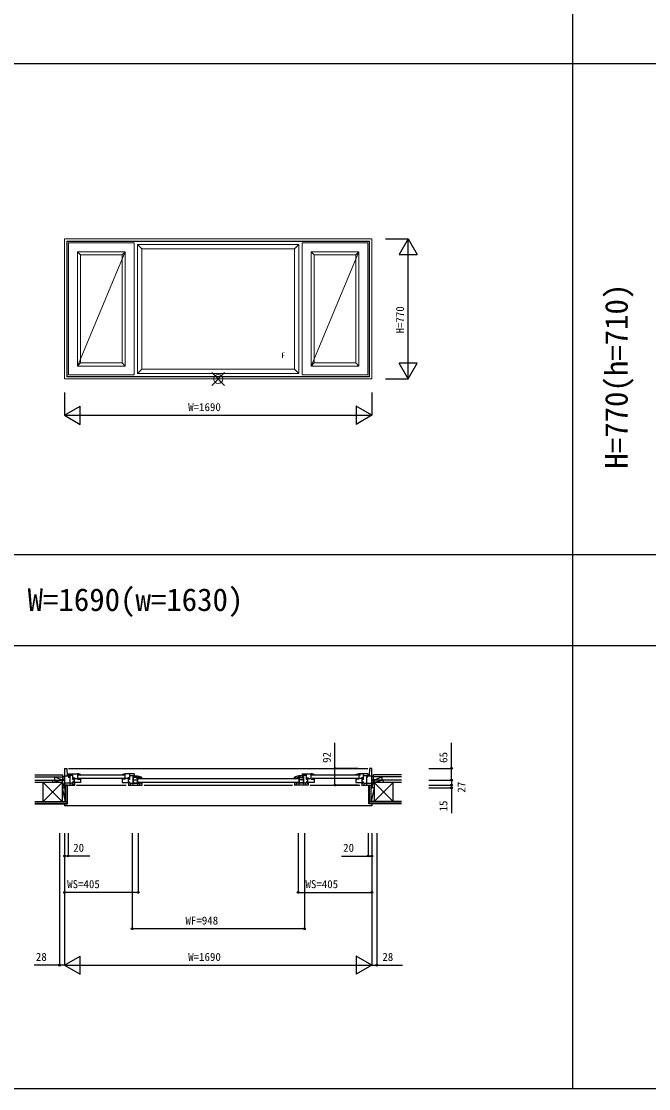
# Model space of a CAD drawing. Units: millimetres, scale not verified. Extents: x -13750 to 13750, y -10000 to 10000.
# Drawn here: x 3217 to 6668, y -1738 to 4131 of the extents above; entities that cross this region are included whole.
import ezdxf
from ezdxf.enums import TextEntityAlignment as Align

# ---------------------------------------------------------------- set-up
doc = ezdxf.new("R2010")
doc.units = ezdxf.units.MM
doc.header["$LTSCALE"] = 50
for name, color, linetype in [('0-0_0', 3, 'Continuous'), ('0-2_YKK_B1', 4, 'Continuous'), ('0-3_YKK_B2', 5, 'Continuous'), ('0-6_YKK_F1', 7, 'Continuous'), ('0-8_YKK_N1', 2, 'Continuous'), ('0-9_YKK_Z1', 7, 'Continuous')]:
    doc.layers.add(name, color=color, linetype=linetype)
doc.layers.add('0-1_YKK_A1', color=4, linetype='Continuous', lineweight=18)
doc.layers.add('0-7_YKK_IN', color=1, linetype='Continuous', lineweight=18)
doc.styles.add('ＭＳ ゴシック', font='')
doc.styles.get('ＭＳ ゴシック').set_extended_font_data('MS Gothic')

msp = doc.modelspace()

# ---------------------------------------------------------------- linework, layer by layer
at = {"layer": '0-1_YKK_A1'}
for p, q in [((3455, 2935), (5145, 2935)), ((3455, 2165), (3455, 2935)), ((5145, 2165), (5145, 2935)), ((3467, 2923), (5133, 2923)), ((3467, 2177), (3467, 2923)), ((3469.2, 2920.8), (3467, 2923)), ((3469.2, 2179.2), (3469.2, 2920.8)), ((3469.2, 2920.8), (5130.8, 2920.8)), ((3477, 2187), (3477, 2913)), ((3838, 2913), (3477, 2913)), ((3838, 2187), (3838, 2913)), ((3856, 2195), (3856, 2905)), ((3856, 2905), (4744, 2905)), ((3880, 2881), (3856, 2905)), ((3880, 2219), (3880, 2881)), ((3880, 2881), (4720, 2881)), ((4720, 2881), (4744, 2905)), ((4720, 2219), (4720, 2881)), ((4744, 2195), (4744, 2905)), ((4762, 2187), (4762, 2913)), ((4762, 2913), (5123, 2913)), ((5123, 2187), (5123, 2913)), ((5130.8, 2920.8), (5133, 2923)), ((5130.8, 2179.2), (5130.8, 2920.8)), ((5133, 2177), (5133, 2923)), ((3789, 2864), (3526, 2236)), ((3526, 2236), (3526, 2864)), ((3543, 2847), (3526, 2864)), ((3543, 2253), (3543, 2847)), ((3772, 2847), (3543, 2847)), ((3772, 2253), (3772, 2847)), ((3789, 2236), (3789, 2864)), ((4811, 2236), (4811, 2864)), ((5074, 2864), (4811, 2236)), ((4811, 2864), (5074, 2864)), ((4828, 2847), (4811, 2864)), ((4828, 2253), (4828, 2847)), ((4828, 2847), (5057, 2847)), ((5057, 2847), (5074, 2864)), ((5057, 2253), (5057, 2847)), ((5074, 2236), (5074, 2864)), ((3543, 2253), (3526, 2236)), ((3772, 2253), (3543, 2253)), ((4828, 2253), (4811, 2236)), ((4811, 2236), (5074, 2236)), ((4828, 2253), (5057, 2253)), ((5057, 2253), (5074, 2236)), ((3467, 2177), (3469.2, 2179.2)), ((3467, 2177), (5133, 2177)), ((3469.2, 2179.2), (5130.8, 2179.2)), ((3838, 2187), (3477, 2187)), ((3880, 2219), (3856, 2195)), ((3856, 2195), (4744, 2195)), ((3880, 2219), (4720, 2219)), ((4720, 2219), (4744, 2195)), ((4762, 2187), (5123, 2187)), ((5133, 2177), (5130.8, 2179.2)), ((3455, 2165), (5145, 2165))]:
    msp.add_line(p, q, dxfattribs=at)
for points in [[(3772, 2847), (3789, 2864), (3526, 2864)], [(3772, 2253), (3789, 2236), (3526, 2236)]]:
    msp.add_lwpolyline(points, dxfattribs=at)
at = {"layer": '0-2_YKK_B1'}
for p, q in [((3455, 23.75), (3455, -68.25)), ((3455, 23.75), (3467, 23.75)), ((3467, 23.75), (3469.2, -18.25)), ((3477, 23.75), (5123, 23.75)), ((5133, 23.75), (5130.8, -18.25)), ((5145, 23.75), (5133, 23.75)), ((5145, -68.25), (5145, 23.75)), ((3427, -38.75), (3455, -38.75)), ((3427, -38.75), (3427, -41.25)), ((3455, -18.25), (3485, -18.25)), ((3501.2, -58.25), (3455, -58.25)), ((3476.92, -16.25), (3480.34, -19.15)), ((3477, -6.25), (3526, -6.25)), ((3477, -6.25), (3477, -16.25)), ((3501, -15.25), (3477, -15.25)), ((3478.2, -25.46), (3478.2, -18.25)), ((3485, -24.26), (3478.2, -25.46)), ((3479.2, -29.16), (3479.2, -25.28)), ((3485, -18.25), (3485, -21.19)), ((3485, -68.25), (3485, -24.26)), ((3499.4, -65.75), (3499.4, -58.25)), ((3501, -37.25), (3501, -6.25)), ((3501, -32.45), (3526, -32.45)), ((3501, -37.25), (3503.5, -37.25)), ((3503.5, -50.25), (3501, -50.25)), ((3501, -54.25), (3501, -50.25)), ((3543, -54.25), (3501, -54.25)), ((3509, -58.25), (3504.7, -58.25)), ((3507.2, -65.75), (3507.2, -58.25)), ((3507.7, -32.45), (3507.7, -54.25)), ((3509, -58.25), (3509, -68.25)), ((3526, -6.25), (3526, -35.25)), ((3527, -6.45), (3526, -6.45)), ((3526, -11.45), (3543, -11.45)), ((3526, -35.25), (3543, -35.25)), ((3532.32, -6.75), (3527, -6.45)), ((3784, -13.75), (3531, -13.75)), ((3784, -32.75), (3531, -32.75)), ((3537.57, -7.68), (3532.32, -6.75)), ((3542.67, -9.2), (3537.57, -7.68)), ((3537.7, -11.95), (3537.7, -11.45)), ((3537.7, -11.95), (3539.7, -11.95)), ((3539.7, -11.95), (3541.93, -13.23)), ((3543, -12.45), (3543, -11.45)), ((3543, -34.25), (3543, -54.25)), ((3772, -9.67), (3772.33, -9.2)), ((3772, -11.45), (3772, -9.67)), ((3772, -12.45), (3772, -11.45)), ((3789, -11.45), (3772, -11.45)), ((3772, -34.25), (3772, -54.25)), ((3789, -35.25), (3772, -35.25)), ((3772, -54.25), (3814, -54.25)), ((3772.33, -9.2), (3777.43, -7.68)), ((3775.3, -11.95), (3773.07, -13.23)), ((3777.3, -11.95), (3775.3, -11.95)), ((3777.3, -11.95), (3777.3, -11.45)), ((3777.43, -7.68), (3782.68, -6.75)), ((3782.68, -6.75), (3788, -6.45)), ((3788, -6.45), (3789, -6.45)), ((3838, -6.25), (3789, -6.25)), ((3789, -35.25), (3789, -6.25)), ((3814, -32.45), (3789, -32.45)), ((3803, -27.65), (3803, -32.45)), ((3814, -27.65), (3803, -27.65)), ((3806, -58.25), (3806, -68.25)), ((3810.3, -58.25), (3806, -58.25)), ((3807.3, -54.25), (3807.3, -32.45)), ((3814, -37.25), (3811.5, -37.25)), ((3811.5, -50.25), (3814, -50.25)), ((3813.8, -58.25), (3872.2, -58.25)), ((3814, -37.25), (3814, -6.25)), ((3814, -15.25), (3838, -15.25)), ((3814, -54.25), (3814, -50.25)), ((3817.4, -68.25), (3817.4, -58.25)), ((3830, -18.25), (3856, -18.25)), ((3830, -18.25), (3830, -21.23)), ((3830, -24.26), (3830, -68.25)), ((3830, -24.26), (3836.8, -25.46)), ((3832.3, -27.25), (3832.3, -57.75)), ((3834.8, -29.45), (3832.3, -29.45)), ((3832.3, -38.95), (3853.7, -38.95)), ((3832.3, -55.45), (3853.7, -55.45)), ((3834.6, -29.16), (3834.6, -25.07)), ((3834.6, -56.25), (3834.6, -58.25)), ((3838.08, -16.25), (3834.66, -19.15)), ((3836.8, -26.25), (3836.8, -18.25)), ((3849.2, -26.25), (3836.8, -26.25)), ((3838, -6.25), (3838, -16.25)), ((3849.2, -26.25), (3849.2, -18.25)), ((3849.2, -25.46), (3856, -24.26)), ((3851.2, -29.45), (3853.7, -29.45)), ((3851.4, -29.16), (3851.4, -25.07)), ((3851.4, -56.25), (3851.4, -58.25)), ((3853.7, -27.25), (3853.7, -57.75)), ((3855.3, -21.05), (3856.7, -21.05)), ((3856, -18.25), (3856, -21.23)), ((3856, -18.75), (3857, -18.75)), ((3856, -24.26), (3856, -68.25)), ((3856.7, -25.72), (3856.7, -18.73)), ((3861.35, -25.99), (3856.7, -25.72)), ((3857, -18.75), (3862.93, -19.13)), ((4739, -34.75), (3861, -34.75)), ((4739, -53.75), (3861, -53.75)), ((3865.44, -26.68), (3861.35, -25.99)), ((3862.93, -19.13), (3868.76, -20.28)), ((3868.6, -68.25), (3868.6, -58.25)), ((3868.76, -20.28), (3874.4, -22.17)), ((3874.1, -30.25), (3880, -30.25)), ((3874.4, -22.17), (3880, -24.89)), ((3874.7, -30.25), (3874.7, -30.75)), ((3874.7, -30.75), (3876.79, -33.88)), ((3875.7, -58.25), (3880, -58.25)), ((3880, -58.25), (3880, -68.25)), ((4725.6, -22.17), (4720, -24.89)), ((4720, -30.25), (4720, -24.89)), ((4725.9, -30.25), (4720, -30.25)), ((4720, -33.25), (4720, -30.25)), ((4720, -58.25), (4720, -68.25)), ((4724.3, -58.25), (4720, -58.25)), ((4725.3, -30.75), (4723.21, -33.88)), ((4725.3, -30.25), (4725.3, -30.75)), ((4731.24, -20.28), (4725.6, -22.17)), ((4725.9, -30.25), (4726.69, -29.32)), ((4726.69, -29.32), (4734.56, -26.68)), ((4786.2, -58.25), (4727.8, -58.25)), ((4737.07, -19.13), (4731.24, -20.28)), ((4731.4, -68.25), (4731.4, -58.25)), ((4734.56, -26.68), (4738.65, -25.99)), ((4743, -18.75), (4737.07, -19.13)), ((4738.65, -25.99), (4743.3, -25.72)), ((4744, -18.75), (4743, -18.75)), ((4743.3, -25.72), (4743.3, -18.73)), ((4744.7, -21.05), (4743.3, -21.05)), ((4770, -18.25), (4744, -18.25)), ((4744, -18.25), (4744, -21.23)), ((4746.52, -20.66), (4744.7, -21.05)), ((4746.3, -27.25), (4746.3, -57.75)), ((4748.8, -29.45), (4746.3, -29.45)), ((4767.7, -38.95), (4746.3, -38.95)), ((4767.7, -55.45), (4746.3, -55.45)), ((4750.5, -23.77), (4746.52, -20.66)), ((4748.6, -29.16), (4748.6, -25.07)), ((4750.5, -25.25), (4750.5, -23.77)), ((4750.8, -26.25), (4750.8, -18.25)), ((4750.8, -26.25), (4763.2, -26.25)), ((4761.92, -16.25), (4765.34, -19.15)), ((4762, -6.25), (4762, -16.25)), ((4762, -6.25), (4811, -6.25)), ((4786, -15.25), (4762, -15.25)), ((4763.2, -26.25), (4763.2, -18.25)), ((4770, -24.26), (4763.2, -25.46)), ((4765.2, -29.45), (4767.7, -29.45)), ((4765.4, -29.16), (4765.4, -25.07)), ((4767.7, -27.25), (4767.7, -57.75)), ((4770, -18.25), (4770, -21.23)), ((4770, -24.26), (4770, -68.25)), ((4782.6, -68.25), (4782.6, -58.25)), ((4786, -37.25), (4786, -6.25)), ((4786, -27.65), (4797, -27.65)), ((4786, -32.45), (4811, -32.45)), ((4786, -37.25), (4788.5, -37.25)), ((4786, -54.25), (4786, -50.25)), ((4788.5, -50.25), (4786, -50.25)), ((4828, -54.25), (4786, -54.25)), ((4789.7, -58.25), (4794, -58.25)), ((4792.7, -54.25), (4792.7, -32.45)), ((4794, -58.25), (4794, -68.25)), ((4797, -27.65), (4797, -32.45)), ((4811, -35.25), (4811, -6.25)), ((4812, -6.45), (4811, -6.45)), ((4811, -11.45), (4828, -11.45)), ((4811, -35.25), (4828, -35.25)), ((4817.32, -6.75), (4812, -6.45)), ((5069, -13.75), (4816, -13.75)), ((5069, -32.75), (4816, -32.75)), ((4822.57, -7.68), (4817.32, -6.75)), ((4827.67, -9.2), (4822.57, -7.68)), ((4822.7, -11.95), (4822.7, -11.45)), ((4822.7, -11.95), (4824.7, -11.95)), ((4824.7, -11.95), (4826.93, -13.23)), ((4828, -34.25), (4828, -54.25)), ((5057, -9.67), (5057.33, -9.2)), ((5057, -11.45), (5057, -9.67)), ((5057, -12.45), (5057, -11.45)), ((5074, -11.45), (5057, -11.45)), ((5057, -34.25), (5057, -54.25)), ((5074, -35.25), (5057, -35.25)), ((5057, -54.25), (5099, -54.25)), ((5057.33, -9.2), (5062.43, -7.68)), ((5060.3, -11.95), (5058.07, -13.23)), ((5062.3, -11.95), (5060.3, -11.95)), ((5062.3, -11.95), (5062.3, -11.45)), ((5062.43, -7.68), (5067.68, -6.75)), ((5067.68, -6.75), (5073, -6.45)), ((5073, -6.45), (5074, -6.45)), ((5123, -6.25), (5074, -6.25)), ((5074, -6.25), (5074, -9.19)), ((5074, -12.26), (5080.8, -13.39)), ((5074, -12.26), (5074, -35.25)), ((5099, -32.45), (5074, -32.45)), ((5080.8, -13.39), (5080.8, -6.25)), ((5099, -27.65), (5088, -27.65)), ((5088, -27.65), (5088, -32.45)), ((5091, -58.25), (5091, -68.25)), ((5091, -58.25), (5095.3, -58.25)), ((5092.3, -54.25), (5092.3, -32.45)), ((5099, -37.25), (5096.5, -37.25)), ((5096.5, -50.25), (5099, -50.25)), ((5098.8, -58.25), (5145, -58.25)), ((5099, -37.25), (5099, -6.25)), ((5099, -15.25), (5123, -15.25)), ((5099, -54.25), (5099, -50.25)), ((5102.4, -68.25), (5102.4, -58.25)), ((5115, -18.25), (5145, -18.25)), ((5115, -18.25), (5115, -21.05)), ((5115, -24.26), (5115, -68.25)), ((5121.8, -25.46), (5115, -24.26)), ((5119.6, -29.16), (5119.6, -25.07)), ((5123.08, -16.25), (5119.66, -19.15)), ((5121.8, -25.46), (5121.8, -18.25)), ((5123, -6.25), (5123, -16.25)), ((5173, -38.75), (5145, -38.75)), ((5173, -38.75), (5173, -41.25)), ((3455, -68.25), (3511, -68.25)), ((3458, -83.25), (3455, -83.25)), ((3458, -68.25), (3458, -83.25)), ((3499.4, -65.75), (3507.2, -65.75)), ((3521, -68.25), (3794, -68.25)), ((3804, -68.25), (3882, -68.25)), ((3892, -68.25), (4708, -68.25)), ((4796, -68.25), (4718, -68.25)), ((4806, -68.25), (5079, -68.25)), ((5089, -68.25), (5145, -68.25)), ((5142, -83.25), (5142, -68.25)), ((5142, -83.25), (5145, -83.25))]:
    msp.add_line(p, q, dxfattribs=at)
for points in [[(3501, -27.65), (3512, -27.65), (3512, -32.45)], [(3543, -11.45), (3543, -9.67), (3542.67, -9.2)], [(3849.5, -25.25), (3849.5, -23.77), (3853.48, -20.66), (3855.3, -21.05)], [(3874.1, -30.25), (3873.31, -29.32), (3865.44, -26.68)], [(3880, -33.25), (3880, -30.25), (3880, -24.89)], [(4750.8, -25.46), (4744, -24.26), (4744, -68.25)], [(4828, -12.45), (4828, -11.45), (4828, -9.67), (4827.67, -9.2)]]:
    msp.add_lwpolyline(points, dxfattribs=at)
at = {"layer": '0-3_YKK_B2'}
for p, q in [((3455, -170.75), (3455, -183.25)), ((5145, -170.75), (5145, -183.25)), ((5145, -183.25), (3455, -183.25))]:
    msp.add_line(p, q, dxfattribs=at)
at = {"layer": '0-6_YKK_F1'}
for p, q in [((6250, -1737.5), (6250, 9500)), ((-13750, 3900), (9350, 3900)), ((-13750, 1200), (9350, 1200)), ((-13750, 700), (9350, 700)), ((-13750, -1737.5), (9350, -1737.5))]:
    msp.add_line(p, q, dxfattribs=at)
at = {"layer": '0-7_YKK_IN'}
for p, q in [((4264.64, 2129.64), (4335.36, 2200.36)), ((4264.64, 2200.36), (4335.36, 2129.64))]:
    msp.add_line(p, q, dxfattribs=at)
msp.add_circle((4300, 2165), 25, dxfattribs=at)
at = {"layer": '0-8_YKK_N1'}
for p, q in [((5220, 2935), (5345, 2935)), ((5345, 2935), (5295, 2848.4)), ((5345, 2165), (5345, 2935)), ((5345, 2935), (5395, 2848.4)), ((5295, 2848.4), (5395, 2848.4)), ((5345, 2165), (5295, 2251.6)), ((5395, 2251.6), (5295, 2251.6)), ((5345, 2165), (5395, 2251.6)), ((5220, 2165), (5345, 2165)), ((3455, 2090), (3455, 1965)), ((5145, 2090), (5145, 1965)), ((3455, 1965), (3541.6, 2015)), ((3541.6, 1915), (3541.6, 2015)), ((5145, 1965), (5058.4, 2015)), ((5058.4, 2015), (5058.4, 1915)), ((3455, 1965), (5145, 1965)), ((3455, 1965), (3541.6, 1915)), ((5145, 1965), (5058.4, 1915)), ((5067.5, 23.75), (4942.5, 23.75)), ((5458.9, 23.75), (5583.9, 23.75)), ((5583.9, -41.25), (5583.9, -68.25)), ((5458.9, -68.25), (5583.9, -68.25)), ((5583.9, -68.25), (5583.9, -83.25)), ((3427, -333.25), (3427, -1058.25)), ((3455, -333.25), (3455, -1058.25)), ((3826, -333.25), (3826, -858.25)), ((4774, -333.25), (4774, -858.25)), ((5145, -333.25), (5145, -1058.25)), ((5173, -333.25), (5173, -1058.25)), ((3594.54, -458.25), (3475, -458.25)), ((4977.43, -458.25), (5125, -458.25)), ((4774, -858.25), (3826, -858.25)), ((3455, -1058.25), (3541.6, -1008.25)), ((3541.6, -1108.25), (3541.6, -1008.25)), ((5145, -1058.25), (5058.4, -1008.25)), ((5058.4, -1008.25), (5058.4, -1108.25)), ((3455, -1058.25), (5145, -1058.25)), ((3455, -1058.25), (3541.6, -1108.25)), ((5145, -1058.25), (5058.4, -1108.25))]:
    msp.add_line(p, q, dxfattribs=at)
for points in [[(5067.5, -68.25), (4942.5, -68.25), (4942.5, 23.75), (4942.5, 163.75)], [(5458.9, -41.25), (5583.9, -41.25), (5583.9, 23.75), (5583.9, 163.75)], [(5458.9, -83.25), (5583.9, -83.25), (5583.9, -223.25)], [(3860, -333.25), (3860, -658.25), (3455, -658.25)], [(3475, -333.25), (3475, -458.25), (3455, -458.25)], [(4740, -333.25), (4740, -658.25), (5145, -658.25)], [(5125, -333.25), (5125, -458.25), (5145, -458.25)], [(3455, -1058.25), (3427, -1058.25), (3287, -1058.25)], [(5145, -1058.25), (5173, -1058.25), (5313, -1058.25)]]:
    msp.add_lwpolyline(points, dxfattribs=at)
for centre in [(4942.5, 23.75), (5583.9, 23.75), (5583.9, -41.25), (4942.5, -68.25), (5583.9, -68.25), (5583.9, -83.25), (3455, -458.25), (3475, -458.25), (5125, -458.25), (5145, -458.25), (3455, -658.25), (3860, -658.25), (4740, -658.25), (5145, -658.25), (3826, -858.25), (4774, -858.25), (3427, -1058.25), (5173, -1058.25)]:
    msp.add_circle(centre, 5, dxfattribs=at)
at = {"layer": '0-9_YKK_Z1'}
for p, q in [((3291.1, -11.25), (3445, -11.25)), ((3291.1, -23.25), (3445, -23.25)), ((3291.1, -41.25), (3390, -41.25)), ((3442.5, -53.25), (3291.1, -53.25)), ((3337.5, -158.25), (3337.5, -53.25)), ((3442.5, -158.25), (3337.5, -53.25)), ((3442.5, -53.25), (3337.5, -158.25)), ((3390, -41.25), (3455, -41.25)), ((3390, -41.25), (3442.5, -53.25)), ((3390, -53.25), (3390, -41.25)), ((3455, -83.25), (3442.5, -41.25)), ((3442.5, -41.25), (3442.5, -158.25)), ((3445, -38.75), (3445, -11.25)), ((3445, -21.25), (3455, -21.25)), ((3445, -38.75), (3455, -38.75)), ((3454.7, -38.75), (3445, -38.75)), ((3455, -38.75), (3455, -21.25)), ((3455, -41.25), (3455, -83.25)), ((5145, -38.75), (5145, -21.25)), ((5155, -21.25), (5145, -21.25)), ((5145, -41.25), (5145, -83.25)), ((5210, -41.25), (5145, -41.25)), ((5145, -83.25), (5157.5, -41.25)), ((5145.3, -38.75), (5155, -38.75)), ((5308.9, -11.25), (5155, -11.25)), ((5155, -38.75), (5155, -11.25)), ((5308.9, -23.25), (5155, -23.25)), ((5210, -41.25), (5157.5, -53.25)), ((5157.5, -41.25), (5157.5, -158.25)), ((5308.9, -53.25), (5157.5, -53.25)), ((5157.5, -158.25), (5262.5, -53.25)), ((5157.5, -53.25), (5262.5, -158.25)), ((5161.25, -38.75), (5200, -23.25)), ((5200, -23.25), (5200, -41.25)), ((5308.9, -41.25), (5210, -41.25)), ((5210, -53.25), (5210, -41.25)), ((5262.5, -158.25), (5262.5, -53.25)), ((3442.5, -83.25), (3458.02, -83.25)), ((3442.5, -83.25), (3458.02, -158.25)), ((3470.5, -68.25), (3458, -68.25)), ((3458, -158.25), (3458, -68.25)), ((3458.02, -158.25), (3458.02, -83.25)), ((3459.5, -68.25), (3459.5, -158.25)), ((3469, -68.25), (3469, -158.25)), ((3470.5, -170.75), (3470.5, -68.25)), ((5129.5, -68.25), (5142, -68.25)), ((5129.5, -158.25), (5129.5, -68.25)), ((5131, -68.25), (5131, -158.25)), ((5140.5, -68.25), (5140.5, -158.25)), ((5141.98, -158.25), (5141.98, -83.25)), ((5157.5, -83.25), (5141.98, -83.25)), ((5157.5, -83.25), (5141.98, -158.25)), ((5142, -158.25), (5142, -68.25)), ((3291.1, -158.25), (3470.5, -158.25)), ((3291.1, -159.75), (3470.5, -159.75)), ((3291.1, -169.25), (3470.5, -169.25)), ((3291.1, -170.75), (3470.5, -170.75)), ((5308.9, -158.25), (5129.48, -158.25)), ((5129.48, -170.75), (5129.48, -158.25)), ((5308.9, -159.75), (5129.48, -159.75)), ((5308.9, -169.25), (5129.48, -169.25)), ((5308.9, -170.75), (5129.48, -170.75))]:
    msp.add_line(p, q, dxfattribs=at)
msp.add_lwpolyline([(3438.75, -38.75), (3400, -23.25), (3400, -41.25)], dxfattribs=at)

# ---------------------------------------------------------------- texts
at = {"layer": '0-0_0', "style": 'ＭＳ ゴシック'}
msp.add_text('H=770(h=710)', height=124.6, rotation=90, dxfattribs=at).set_placement((6589.95, 1671.67), align=Align.BOTTOM_LEFT)
msp.add_text('W=1690(w=1630)', height=124.6, dxfattribs=at).set_placement((3251.67, 851.63), align=Align.BOTTOM_LEFT)
at = {"layer": '0-1_YKK_A1', "style": 'ＭＳ ゴシック'}
msp.add_text('F', height=29.33, dxfattribs=at).set_placement((4646.66, 2272.05), align=Align.BOTTOM_LEFT)
at = {"layer": '0-8_YKK_N1', "style": 'ＭＳ ゴシック'}
for s, p in [('H=770', (5335, 2415)), ('92', (4932.5, 53.75)), ('65', (5573.9, 53.75)), ('27', (5673.49, -110.11)), ('15', (5573.9, -213.25))]:
    msp.add_text(s, height=43.99, rotation=90, dxfattribs=at).set_placement(p, align=Align.BOTTOM_LEFT)
for s, p in [('W=1690', (4135, 1975)), ('20', (3502.41, -448.25)), ('20', (4987.43, -448.25)), ('WS=405', (3469.29, -648.25)), ('WS=405', (4780.17, -648.25)), ('WF=948', (4120, -848.25)), ('28', (3297, -1048.25)), ('W=1690', (4135, -1048.25)), ('28', (5203, -1048.25))]:
    msp.add_text(s, height=43.99, dxfattribs=at).set_placement(p, align=Align.BOTTOM_LEFT)

doc.saveas('drawing.dxf')
